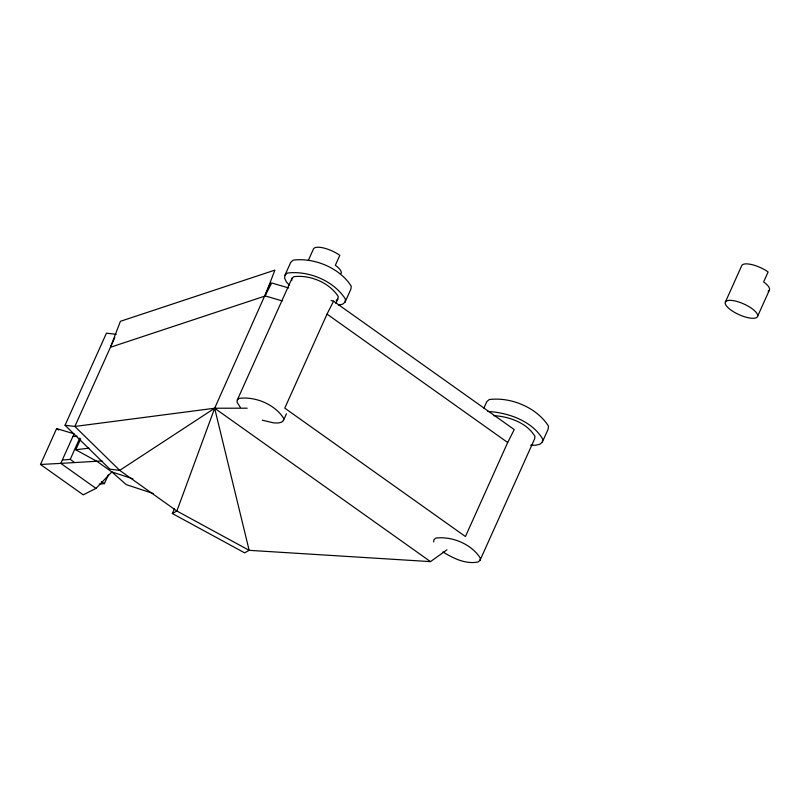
<?xml version="1.0" encoding="UTF-8"?>
<svg xmlns="http://www.w3.org/2000/svg" width="810" height="810" viewBox="0 0 810 810"><rect width="100%" height="100%" fill="white"/><g stroke="black" fill="none" stroke-linecap="round" stroke-linejoin="round"><path stroke-width="1.21" d="M335.998 303.568L338.357 296.683C329.548 282.67 310.108 274.62 293.848 276.686L291.995 278.275L237.31 399.948L237.016 402.236L240.418 407.47M338.337 305.188L342.64 304.185L345.06 302.12L350.872 289.19L351.257 286.203C339.775 267.938 314.422 257.448 293.23 260.132L290.8 262.197L284.988 275.127L284.614 278.113L286.315 281.809L289.231 285.14M291.701 280.564L291.995 278.275M262.298 420.198L273.699 422.901L278.225 423.002L281.526 422.233L283.378 420.643L283.672 418.355C274.873 404.352 255.423 396.303 239.173 398.358L237.31 399.948M345.06 302.12L345.445 299.133C333.963 280.867 308.61 270.368 287.418 273.061L284.988 275.127M433.644 541.961L433.927 539.673L435.79 538.093C452.041 536.028 471.491 544.077 480.289 558.09L480.006 560.378L478.143 561.958C465.75 564.58 453.246 558.242 442.878 551.974M530.631 445.156L535.44 445.267L539.835 444.234L542.315 442.128L542.7 439.081C531.917 420.856 508.194 412.574 487.853 411.45M270.418 283.044L214.66 408.23L176.874 511.009L172.327 513.52L244.61 552.845L249.156 550.334L430.505 561.624L446.938 549.818M264.941 296.075L274.904 270.115L120.406 321.307L110.444 347.267L264.941 296.075L271.694 282.963L288.684 287.965M40.5 464.474L56.629 428.581L74.095 433.816L60.801 463.381L40.5 464.474L83.217 494.829L95.995 488.389L111.871 471.926L132.941 478.852M65.053 425.27L74.854 426.455L214.66 408.23L249.156 550.334L176.874 511.009L119.708 470.377L109.907 469.182L65.053 425.27L106.454 333.143L116.255 334.338M114.797 337.567L74.854 426.455L119.708 470.377L214.66 408.23L247.212 408.189M62.674 460.019L70.227 459.371L79.785 438.099M153.181 493.472L126.249 484.623L111.871 471.926L97.271 461.558L75.775 449.783L80.666 438.888M99.357 484.086L104.389 483.651L108.418 474.69M172.327 513.52L174.393 508.913M308.377 260.304L313.49 248.913A17.628 5.852 24.2 0 1 339.825 255.322L335.33 265.315A17.628 5.852 24.2 0 1 341.081 273.507M333.568 301.188L327.027 314.108L284.766 408.139L465.436 536.534L507.688 442.503L514.228 429.573L333.568 301.188L331.148 300.469M283.378 420.643L286.477 413.758M483.894 408.108L486.79 401.649L489.27 399.543C510.908 396.799 536.787 407.511 548.512 426.161L548.127 429.199L542.315 442.128M480.006 560.378L534.681 438.706L534.975 436.418C526.875 422.719 509.055 416.502 493.776 415.651M725.395 302.019L741.778 265.548A17.628 5.852 24.2 0 1 768.113 271.958L763.617 281.951A17.628 5.852 24.2 0 1 768.143 291.246M757.471 316.609A17.628 5.852 24.2 0 0 735.683 301.128A17.628 5.852 24.2 0 0 731.136 310.2A17.628 5.852 24.2 0 0 757.471 316.609L769.368 290.142M336.201 300.55L338.064 298.971M75.775 449.783L88.928 448.153M102.06 460.961L60.801 463.381L95.995 488.389M73.234 436.509L77.021 436.185M265.154 295.893L282.133 300.895M327.027 314.108L507.688 442.503M214.66 408.23L430.505 561.624M56.629 428.581L58.664 430.029M70.227 459.371L74.247 462.226M101.382 481.505L104.389 483.651"/></g></svg>
